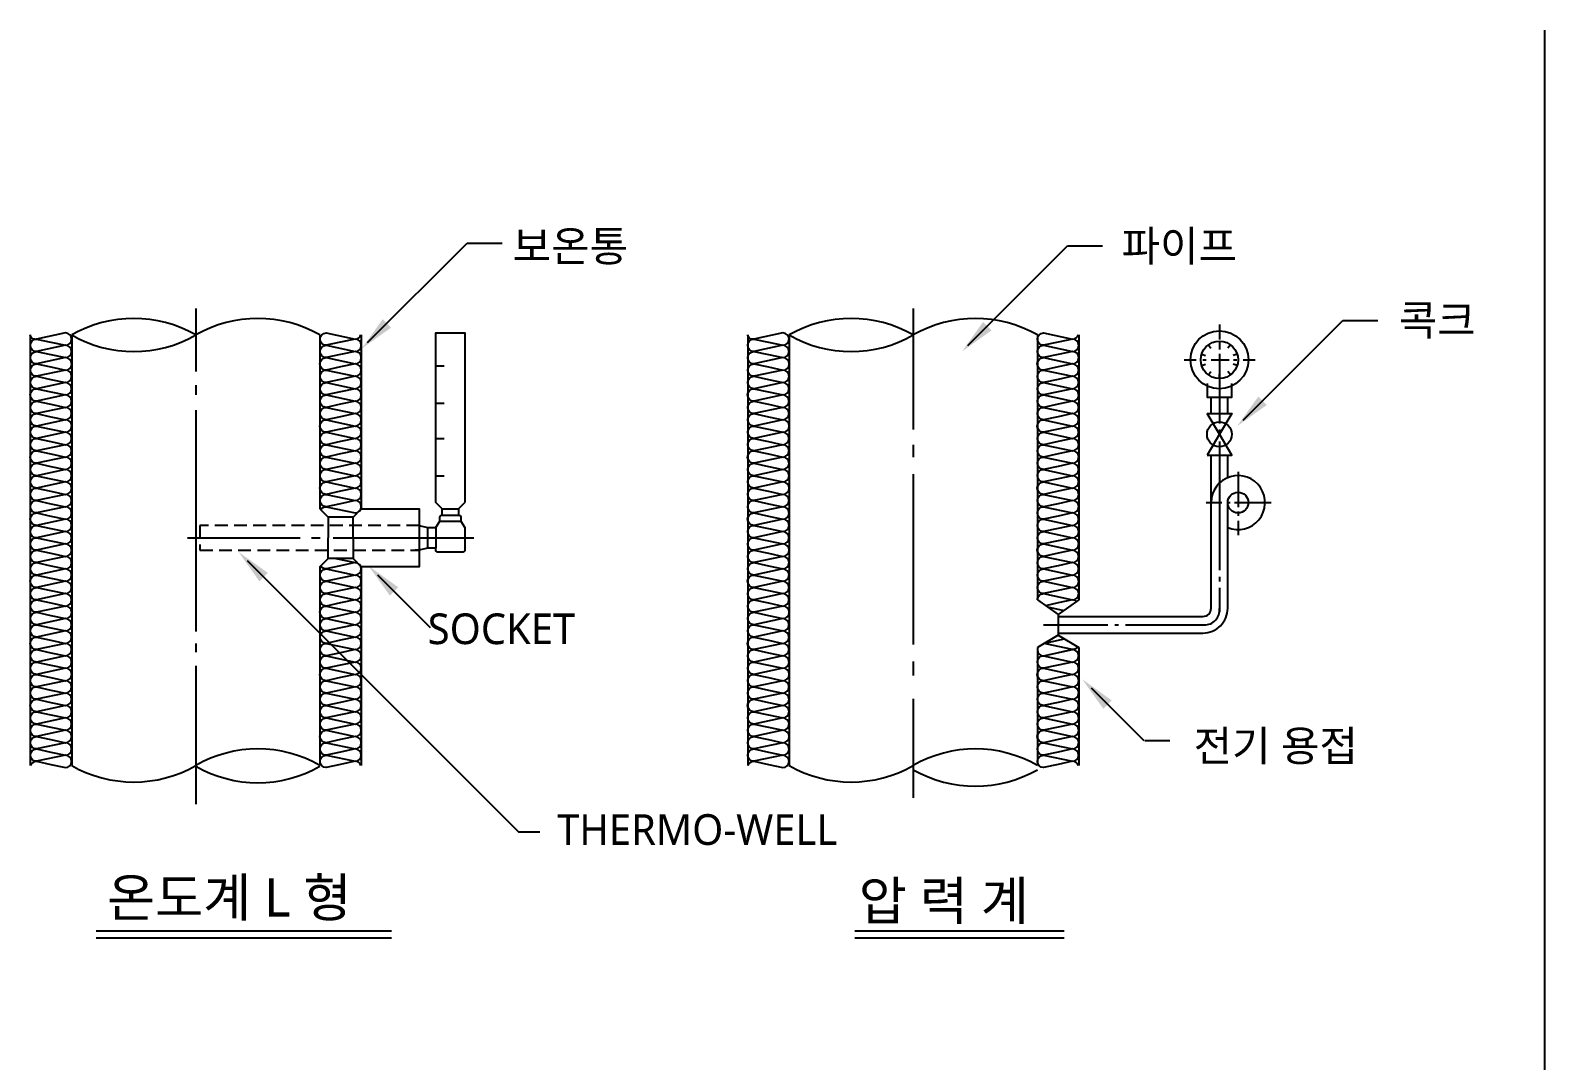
# Model space of a CAD drawing. Header units: millimetres. Extents: x 70076 to 74197, y 15592 to 16067.
# Drawn here: x 71478.8 to 71597.4, y 15786.7 to 15867.4 of the extents above; entities that cross this region are included whole.
import ezdxf

# ---------------------------------------------------------------- set-up
doc = ezdxf.new("R2010")
doc.units = ezdxf.units.MM
doc.linetypes.add('DASHEDX2', pattern=[1.5, 1, -0.5])
for name, color, linetype in [('C', 4, 'Continuous'), ('D', 3, 'Continuous'), ('G', 3, 'Continuous'), ('R', 1, 'Continuous'), ('Y', 2, 'Continuous')]:
    doc.layers.add(name, color=color, linetype=linetype)
doc.styles.add('sunjin', font='')
doc.styles.get('sunjin').set_extended_font_data('Malgun Gothic')

# ---------------------------------------------------------------- blocks, each defined once
blk = doc.blocks.new('BORDER')
blk.add_line((1, 0), (1, 1))
blk = doc.blocks.new('R')
at = {"color": 0, "linetype": 'ByBlock'}
blk.add_solid([(0.03, -0.02), (0.03, 1.42), (4.35, 0.7)], dxfattribs=at)
at = {"layer": 'Defpoints', "color": 0, "linetype": 'ByBlock'}
blk.add_point((4.35, 0.7), dxfattribs=at)

msp = doc.modelspace()

# ---------------------------------------------------------------- linework, layer by layer
at = {"layer": 'D'}
msp.add_lwpolyline([(71557.65, 15819.06), (71557.65, 15809.82)], dxfattribs=at)
at = {"layer": 'G', "color": 3}
for points in [[(71510.54, 15830.4), (71510.54, 15843.68), (71512.81, 15843.68), (71512.81, 15830.4)], [(71478.79, 15843.52), (71478.79, 15809.82)], [(71482.03, 15843.52), (71482.03, 15809.82)], [(71501.47, 15843.52), (71501.47, 15829.91)], [(71504.71, 15843.52), (71504.71, 15829.91)], [(71534.97, 15843.52), (71534.97, 15809.82)], [(71538.21, 15843.52), (71538.21, 15809.82)], [(71557.65, 15843.52), (71557.65, 15829.91)], [(71557.65, 15843.52), (71557.65, 15822.78)], [(71560.89, 15843.52), (71560.89, 15822.78)], [(71570.93, 15839.71), (71570.93, 15838.66), (71572.87, 15838.66), (71572.87, 15839.71)], [(71571.25, 15837.36), (71571.25, 15838.66)], [(71572.55, 15837.36), (71572.55, 15838.66)], [(71570.93, 15837.36), (71572.87, 15837.36), (71571.9, 15835.74), (71570.93, 15837.36)], [(71570.93, 15834.12), (71572.87, 15834.12), (71571.9, 15835.74), (71570.93, 15834.12)], [(71572.55, 15832.34), (71572.55, 15834.12)], [(71501.47, 15829.91), (71502.12, 15829.26)], [(71504.06, 15829.26), (71504.71, 15829.91)], [(71504.71, 15829.91), (71509.25, 15829.91), (71509.25, 15825.37), (71504.71, 15825.37)], [(71511.03, 15829.91), (71510.54, 15830.4)], [(71511.03, 15829.42), (71511.03, 15829.91), (71512.32, 15829.91), (71512.32, 15829.42)], [(71512.32, 15829.91), (71512.81, 15830.4)], [(71502.12, 15829.26), (71502.12, 15827.64)], [(71504.06, 15829.26), (71502.12, 15829.26)], [(71504.06, 15827.64), (71504.06, 15829.26)], [(71509.25, 15828.61), (71509.89, 15828.45), (71509.89, 15826.83), (71509.25, 15826.67)], [(71509.89, 15828.45), (71510.54, 15828.45), (71510.54, 15826.83), (71509.89, 15826.83)], [(71502.12, 15826.02), (71502.12, 15827.64)], [(71504.06, 15827.64), (71504.06, 15826.02)], [(71501.47, 15825.37), (71502.12, 15826.02)], [(71504.06, 15826.02), (71502.12, 15826.02)], [(71504.06, 15826.02), (71504.71, 15825.37)], [(71509.25, 15826.67), (71508.92, 15826.67)], [(71501.47, 15825.37), (71501.47, 15809.82)], [(71504.71, 15825.37), (71504.71, 15809.82)]]:
    msp.add_lwpolyline(points, dxfattribs=at)
at = {"layer": 'G'}
for points in [[(71501.47, 15843.52), (71501.47, 15829.91)], [(71501.47, 15825.37), (71501.47, 15809.82)], [(71557.65, 15822.78), (71559.27, 15821.65), (71559.27, 15820.03), (71557.65, 15819.06)], [(71560.89, 15822.78), (71559.27, 15821.65)], [(71559.27, 15820.03), (71560.89, 15819.06)], [(71557.65, 15819.06), (71557.65, 15809.82)], [(71560.89, 15819.06), (71560.89, 15809.82)]]:
    msp.add_lwpolyline(points, dxfattribs=at)
at = {"layer": 'G', "color": 3}
for points in [[(71559.27, 15821.49), (71570.61, 15821.49, 0.414214), (71571.25, 15822.13), (71571.25, 15834.12)], [(71510.87, 15828.94), (71510.87, 15829.26, -0.414214), (71511.03, 15829.42), (71512.32, 15829.42, -0.414214), (71512.49, 15829.26), (71512.49, 15828.94)], [(71559.27, 15820.19), (71570.61, 15820.19, 0.414214), (71572.55, 15822.13), (71572.55, 15830.4)], [(71510.54, 15828.45), (71510.87, 15828.94), (71512.49, 15828.94), (71512.81, 15828.45), (71512.81, 15826.83), (71512.81, 15826.67, -0.414214), (71512.65, 15826.51), (71510.7, 15826.51, -0.414214), (71510.54, 15826.67), (71510.54, 15826.83)]]:
    msp.add_lwpolyline(points, format="xyb", dxfattribs=at)
at = {"layer": 'G', "color": 3, "linetype": 'DASHEDX2'}
msp.add_lwpolyline([(71509.25, 15828.61), (71492.07, 15828.61), (71492.07, 15826.67), (71509.25, 15826.67)], dxfattribs=at)
at = {"layer": 'G', "color": 3}
for centre, radius in [((71571.9, 15841.57), 2.27), ((71571.9, 15835.74), 0.972), ((71573.36, 15830.4), 0.81)]:
    msp.add_circle(centre, radius, dxfattribs=at)
msp.add_arc((71573.36, 15830.4), 2.11, 247.3801, 180, dxfattribs=at)
at = {"layer": 'R', "color": 1}
for p, q in [((71491.75, 15845.59), (71491.75, 15840.66)), ((71547.93, 15845.59), (71547.93, 15836.13)), ((71571.9, 15844.33), (71571.9, 15843.16)), ((71571.9, 15842.74), (71571.9, 15842.39)), ((71569.15, 15841.57), (71570.09, 15841.57)), ((71570.59, 15841.57), (71570.86, 15841.57)), ((71571.25, 15841.57), (71572.67, 15841.57)), ((71571.9, 15842.05), (71571.9, 15836.59)), ((71573.75, 15841.57), (71574.7, 15841.57)), ((71491.75, 15839.58), (71491.75, 15838.83)), ((71491.75, 15837.62), (71491.75, 15820.32)), ((71571.9, 15836.12), (71571.9, 15835.7)), ((71547.93, 15834.91), (71547.93, 15833.95)), ((71571.9, 15835.19), (71571.9, 15825.11)), ((71547.93, 15832.62), (71547.93, 15819.29)), ((71573.36, 15832.81), (71573.36, 15830.04)), ((71570.86, 15830.4), (71572.09, 15830.4)), ((71572.48, 15830.4), (71572.74, 15830.4)), ((71573.09, 15830.4), (71575.94, 15830.4)), ((71573.36, 15829.7), (71573.36, 15829.35)), ((71573.36, 15828.96), (71573.36, 15827.86)), ((71491.09, 15827.64), (71499.93, 15827.64)), ((71500.81, 15827.64), (71501.48, 15827.64)), ((71502.5, 15827.64), (71513.52, 15827.64)), ((71571.9, 15824.58), (71571.9, 15824.23)), ((71571.9, 15823.73), (71571.9, 15821.84)), ((71558.13, 15820.84), (71563.16, 15820.84)), ((71563.7, 15820.84), (71564.01, 15820.84)), ((71564.55, 15820.84), (71570.83, 15820.84)), ((71491.75, 15819.37), (71491.75, 15818.7)), ((71491.75, 15817.62), (71491.75, 15806.8)), ((71547.93, 15817.96), (71547.93, 15816.87)), ((71547.93, 15815.05), (71547.93, 15807.29))]:
    msp.add_line(p, q, dxfattribs=at)
at = {"layer": 'R'}
msp.add_lwpolyline([(71571.9, 15843.03), (71571.9, 15842.71)], dxfattribs=at)
at = {"layer": 'R', "color": 1}
msp.add_arc((71570.77, 15821.98), 1.14, 266.6571, 6.8103, dxfattribs=at)
at = {"layer": 'Y', "color": 2}
for p, q in [((71505.2, 15842.92), (71512.99, 15850.71)), ((71552.21, 15842.7), (71560, 15850.49)), ((71573.76, 15836.86), (71581.55, 15844.65)), ((71581.55, 15844.65), (71584.3, 15844.65)), ((71573.01, 15841.57), (71573.25, 15841.57)), ((71495.76, 15825.87), (71517.02, 15804.62)), ((71505.98, 15824.75), (71510.1, 15820.63)), ((71558.13, 15818.41), (71560.4, 15818.89)), ((71561.85, 15815.89), (71565.98, 15811.77)), ((71566.07, 15811.77), (71568.01, 15811.77)), ((71517.02, 15804.62), (71518.69, 15804.62))]:
    msp.add_line(p, q, dxfattribs=at)
at = {"layer": 'Y'}
for p, q in [((71512.99, 15850.71), (71515.74, 15850.71)), ((71560, 15850.49), (71562.75, 15850.49))]:
    msp.add_line(p, q, dxfattribs=at)
at = {"layer": 'Y', "color": 2}
for points in [[(71480.41, 15842.95), (71481.54, 15842.71, 1), (71481.54, 15843.68), (71479.28, 15843.19, -0.487404), (71478.79, 15843.52)], [(71503.09, 15842.95), (71501.96, 15842.71, -1), (71501.96, 15843.68), (71504.22, 15843.19, 0.317837), (71504.68, 15843.52)], [(71536.59, 15842.95), (71537.72, 15842.71, 1), (71537.72, 15843.68), (71535.45, 15843.19, -0.487404), (71534.97, 15843.52)], [(71559.27, 15842.95), (71558.13, 15842.71, -1), (71558.13, 15843.68), (71560.4, 15843.19, 0.317837), (71560.86, 15843.52)], [(71480.41, 15841.98), (71481.54, 15841.74, 1), (71481.54, 15842.71), (71479.28, 15842.22, -1), (71479.28, 15843.19), (71480.41, 15842.95)], [(71480.41, 15841.98), (71481.54, 15841.74, 1), (71481.54, 15842.71), (71479.28, 15842.22, -1), (71479.28, 15843.19), (71480.41, 15842.95)], [(71503.09, 15841.98), (71501.96, 15841.74, -1), (71501.96, 15842.71), (71504.22, 15842.22, 1), (71504.22, 15843.19), (71503.09, 15842.95)], [(71536.59, 15841.98), (71537.72, 15841.74, 1), (71537.72, 15842.71), (71535.45, 15842.22, -1), (71535.45, 15843.19), (71536.59, 15842.95)], [(71536.59, 15841.98), (71537.72, 15841.74, 1), (71537.72, 15842.71), (71535.45, 15842.22, -1), (71535.45, 15843.19), (71536.59, 15842.95)], [(71559.27, 15841.98), (71558.13, 15841.74, -1), (71558.13, 15842.71), (71560.4, 15842.22, 1), (71560.4, 15843.19), (71559.27, 15842.95)], [(71480.41, 15841.01), (71481.54, 15840.76, 1), (71481.54, 15841.74), (71479.28, 15841.25, -1), (71479.28, 15842.22), (71480.41, 15841.98)], [(71480.41, 15840.03), (71481.54, 15839.79, 1), (71481.54, 15840.76), (71479.28, 15840.28, -1), (71479.28, 15841.25), (71480.41, 15841.01)], [(71503.09, 15841.01), (71501.96, 15840.76, -1), (71501.96, 15841.74), (71504.22, 15841.25, 1), (71504.22, 15842.22), (71503.09, 15841.98)], [(71503.09, 15840.03), (71501.96, 15839.79, -1), (71501.96, 15840.76), (71504.22, 15840.28, 1), (71504.22, 15841.25), (71503.09, 15841.01)], [(71536.59, 15841.01), (71537.72, 15840.76, 1), (71537.72, 15841.74), (71535.45, 15841.25, -1), (71535.45, 15842.22), (71536.59, 15841.98)], [(71536.59, 15840.03), (71537.72, 15839.79, 1), (71537.72, 15840.76), (71535.45, 15840.28, -1), (71535.45, 15841.25), (71536.59, 15841.01)], [(71559.27, 15841.01), (71558.13, 15840.76, -1), (71558.13, 15841.74), (71560.4, 15841.25, 1), (71560.4, 15842.22), (71559.27, 15841.98)], [(71559.27, 15840.03), (71558.13, 15839.79, -1), (71558.13, 15840.76), (71560.4, 15840.28, 1), (71560.4, 15841.25), (71559.27, 15841.01)], [(71480.41, 15839.06), (71481.54, 15838.82, 1), (71481.54, 15839.79), (71479.28, 15839.31, -1), (71479.28, 15840.28), (71480.41, 15840.03)], [(71503.09, 15839.06), (71501.96, 15838.82, -1), (71501.96, 15839.79), (71504.22, 15839.31, 1), (71504.22, 15840.28), (71503.09, 15840.03)], [(71536.59, 15839.06), (71537.72, 15838.82, 1), (71537.72, 15839.79), (71535.45, 15839.31, -1), (71535.45, 15840.28), (71536.59, 15840.03)], [(71559.27, 15839.06), (71558.13, 15838.82, -1), (71558.13, 15839.79), (71560.4, 15839.31, 1), (71560.4, 15840.28), (71559.27, 15840.03)], [(71480.41, 15838.09), (71481.54, 15837.85, 1), (71481.54, 15838.82), (71479.28, 15838.33, -1), (71479.28, 15839.31), (71480.41, 15839.06)], [(71503.09, 15838.09), (71501.96, 15837.85, -1), (71501.96, 15838.82), (71504.22, 15838.33, 1), (71504.22, 15839.31), (71503.09, 15839.06)], [(71536.59, 15838.09), (71537.72, 15837.85, 1), (71537.72, 15838.82), (71535.45, 15838.33, -1), (71535.45, 15839.31), (71536.59, 15839.06)], [(71559.27, 15838.09), (71558.13, 15837.85, -1), (71558.13, 15838.82), (71560.4, 15838.33, 1), (71560.4, 15839.31), (71559.27, 15839.06)], [(71480.41, 15837.12), (71481.54, 15836.88, 1), (71481.54, 15837.85), (71479.28, 15837.36, -1), (71479.28, 15838.33), (71480.41, 15838.09)], [(71503.09, 15837.12), (71501.96, 15836.88, -1), (71501.96, 15837.85), (71504.22, 15837.36, 1), (71504.22, 15838.33), (71503.09, 15838.09)], [(71536.59, 15837.12), (71537.72, 15836.88, 1), (71537.72, 15837.85), (71535.45, 15837.36, -1), (71535.45, 15838.33), (71536.59, 15838.09)], [(71559.27, 15837.12), (71558.13, 15836.88, -1), (71558.13, 15837.85), (71560.4, 15837.36, 1), (71560.4, 15838.33), (71559.27, 15838.09)], [(71480.41, 15836.15), (71481.54, 15835.9, 1), (71481.54, 15836.88), (71479.28, 15836.39, -1), (71479.28, 15837.36), (71480.41, 15837.12)], [(71503.09, 15836.15), (71501.96, 15835.9, -1), (71501.96, 15836.88), (71504.22, 15836.39, 1), (71504.22, 15837.36), (71503.09, 15837.12)], [(71536.59, 15836.15), (71537.72, 15835.9, 1), (71537.72, 15836.88), (71535.45, 15836.39, -1), (71535.45, 15837.36), (71536.59, 15837.12)], [(71559.27, 15836.15), (71558.13, 15835.9, -1), (71558.13, 15836.88), (71560.4, 15836.39, 1), (71560.4, 15837.36), (71559.27, 15837.12)], [(71480.41, 15835.17), (71481.54, 15834.93, 1), (71481.54, 15835.9), (71479.28, 15835.42, -1), (71479.28, 15836.39), (71480.41, 15836.15)], [(71480.41, 15834.2), (71481.54, 15833.96, 1), (71481.54, 15834.93), (71479.28, 15834.45, -1), (71479.28, 15835.42), (71480.41, 15835.17)], [(71503.09, 15835.17), (71501.96, 15834.93, -1), (71501.96, 15835.9), (71504.22, 15835.42, 1), (71504.22, 15836.39), (71503.09, 15836.15)], [(71503.09, 15834.2), (71501.96, 15833.96, -1), (71501.96, 15834.93), (71504.22, 15834.45, 1), (71504.22, 15835.42), (71503.09, 15835.17)], [(71536.59, 15835.17), (71537.72, 15834.93, 1), (71537.72, 15835.9), (71535.45, 15835.42, -1), (71535.45, 15836.39), (71536.59, 15836.15)], [(71536.59, 15834.2), (71537.72, 15833.96, 1), (71537.72, 15834.93), (71535.45, 15834.45, -1), (71535.45, 15835.42), (71536.59, 15835.17)], [(71559.27, 15835.17), (71558.13, 15834.93, -1), (71558.13, 15835.9), (71560.4, 15835.42, 1), (71560.4, 15836.39), (71559.27, 15836.15)], [(71559.27, 15834.2), (71558.13, 15833.96, -1), (71558.13, 15834.93), (71560.4, 15834.45, 1), (71560.4, 15835.42), (71559.27, 15835.17)], [(71480.41, 15833.23), (71481.54, 15832.99, 1), (71481.54, 15833.96), (71479.28, 15833.47, -1), (71479.28, 15834.45), (71480.41, 15834.2)], [(71503.09, 15833.23), (71501.96, 15832.99, -1), (71501.96, 15833.96), (71504.22, 15833.47, 1), (71504.22, 15834.45), (71503.09, 15834.2)], [(71536.59, 15833.23), (71537.72, 15832.99, 1), (71537.72, 15833.96), (71535.45, 15833.47, -1), (71535.45, 15834.45), (71536.59, 15834.2)], [(71559.27, 15833.23), (71558.13, 15832.99, -1), (71558.13, 15833.96), (71560.4, 15833.47, 1), (71560.4, 15834.45), (71559.27, 15834.2)], [(71480.41, 15832.26), (71481.54, 15832.02, 1), (71481.54, 15832.99), (71479.28, 15832.5, -1), (71479.28, 15833.47), (71480.41, 15833.23)], [(71503.09, 15832.26), (71501.96, 15832.02, -1), (71501.96, 15832.99), (71504.22, 15832.5, 1), (71504.22, 15833.47), (71503.09, 15833.23)], [(71536.59, 15832.26), (71537.72, 15832.02, 1), (71537.72, 15832.99), (71535.45, 15832.5, -1), (71535.45, 15833.47), (71536.59, 15833.23)], [(71559.27, 15832.26), (71558.13, 15832.02, -1), (71558.13, 15832.99), (71560.4, 15832.5, 1), (71560.4, 15833.47), (71559.27, 15833.23)], [(71480.41, 15831.29), (71481.54, 15831.04, 1), (71481.54, 15832.02), (71479.28, 15831.53, -1), (71479.28, 15832.5), (71480.41, 15832.26)], [(71503.09, 15831.29), (71501.96, 15831.04, -1), (71501.96, 15832.02), (71504.22, 15831.53, 1), (71504.22, 15832.5), (71503.09, 15832.26)], [(71536.59, 15831.29), (71537.72, 15831.04, 1), (71537.72, 15832.02), (71535.45, 15831.53, -1), (71535.45, 15832.5), (71536.59, 15832.26)], [(71559.27, 15831.29), (71558.13, 15831.04, -1), (71558.13, 15832.02), (71560.4, 15831.53, 1), (71560.4, 15832.5), (71559.27, 15832.26)], [(71480.41, 15830.31), (71481.54, 15830.07, 1), (71481.54, 15831.04), (71479.28, 15830.56, -1), (71479.28, 15831.53), (71480.41, 15831.29)], [(71480.41, 15829.34), (71481.54, 15829.1, 1), (71481.54, 15830.07), (71479.28, 15829.59, -1), (71479.28, 15830.56), (71480.41, 15830.31)], [(71503.09, 15830.31), (71501.96, 15830.07, -1), (71501.96, 15831.04), (71504.22, 15830.56, 1), (71504.22, 15831.53), (71503.09, 15831.29)], [(71501.54, 15829.84, -0.261567), (71501.96, 15830.07), (71504.22, 15829.59, 1), (71504.22, 15830.56), (71503.09, 15830.31)], [(71536.59, 15830.31), (71537.72, 15830.07, 1), (71537.72, 15831.04), (71535.45, 15830.56, -1), (71535.45, 15831.53), (71536.59, 15831.29)], [(71536.59, 15829.34), (71537.72, 15829.1, 1), (71537.72, 15830.07), (71535.45, 15829.59, -1), (71535.45, 15830.56), (71536.59, 15830.31)], [(71559.27, 15830.31), (71558.13, 15830.07, -1), (71558.13, 15831.04), (71560.4, 15830.56, 1), (71560.4, 15831.53), (71559.27, 15831.29)], [(71559.27, 15829.34), (71558.13, 15829.1, -1), (71558.13, 15830.07), (71560.4, 15829.59, 1), (71560.4, 15830.56), (71559.27, 15830.31)], [(71480.41, 15828.37), (71481.54, 15828.13, 1), (71481.54, 15829.1), (71479.28, 15828.61, -1), (71479.28, 15829.59), (71480.41, 15829.34)], [(71536.59, 15828.37), (71537.72, 15828.13, 1), (71537.72, 15829.1), (71535.45, 15828.61, -1), (71535.45, 15829.59), (71536.59, 15829.34)], [(71559.27, 15828.37), (71558.13, 15828.13, -1), (71558.13, 15829.1), (71560.4, 15828.61, 1), (71560.4, 15829.59), (71559.27, 15829.34)], [(71480.41, 15827.4), (71481.54, 15827.16, 1), (71481.54, 15828.13), (71479.28, 15827.64, -1), (71479.28, 15828.61), (71480.41, 15828.37)], [(71536.59, 15827.4), (71537.72, 15827.16, 1), (71537.72, 15828.13), (71535.45, 15827.64, -1), (71535.45, 15828.61), (71536.59, 15828.37)], [(71559.27, 15827.4), (71558.13, 15827.16, -1), (71558.13, 15828.13), (71560.4, 15827.64, 1), (71560.4, 15828.61), (71559.27, 15828.37)], [(71480.41, 15826.43), (71481.54, 15826.18, 1), (71481.54, 15827.16), (71479.28, 15826.67, -1), (71479.28, 15827.64), (71480.41, 15827.4)], [(71536.59, 15826.43), (71537.72, 15826.18, 1), (71537.72, 15827.16), (71535.45, 15826.67, -1), (71535.45, 15827.64), (71536.59, 15827.4)], [(71559.27, 15826.43), (71558.13, 15826.18, -1), (71558.13, 15827.16), (71560.4, 15826.67, 1), (71560.4, 15827.64), (71559.27, 15827.4)], [(71480.41, 15825.45), (71481.54, 15825.21, 1), (71481.54, 15826.18), (71479.28, 15825.7, -1), (71479.28, 15826.67), (71480.41, 15826.43)], [(71502.71, 15826.02), (71504.22, 15825.7, 0.073762), (71504.36, 15825.72)], [(71536.59, 15825.45), (71537.72, 15825.21, 1), (71537.72, 15826.18), (71535.45, 15825.7, -1), (71535.45, 15826.67), (71536.59, 15826.43)], [(71559.27, 15825.45), (71558.13, 15825.21, -1), (71558.13, 15826.18), (71560.4, 15825.7, 1), (71560.4, 15826.67), (71559.27, 15826.43)], [(71480.41, 15824.48), (71481.54, 15824.24, 1), (71481.54, 15825.21), (71479.28, 15824.73, -1), (71479.28, 15825.7), (71480.41, 15825.45)], [(71480.41, 15823.51), (71481.54, 15823.27, 1), (71481.54, 15824.24), (71479.28, 15823.75, -1), (71479.28, 15824.73), (71480.41, 15824.48)], [(71503.09, 15824.48), (71501.96, 15824.24, -1), (71501.96, 15825.21), (71504.22, 15824.73, 1), (71504.22, 15825.7), (71503.09, 15825.45)], [(71503.09, 15823.51), (71501.96, 15823.27, -1), (71501.96, 15824.24), (71504.22, 15823.75, 1), (71504.22, 15824.73), (71503.09, 15824.48)], [(71503.09, 15825.45), (71501.96, 15825.21, -0.261567), (71501.54, 15825.44)], [(71536.59, 15824.48), (71537.72, 15824.24, 1), (71537.72, 15825.21), (71535.45, 15824.73, -1), (71535.45, 15825.7), (71536.59, 15825.45)], [(71536.59, 15823.51), (71537.72, 15823.27, 1), (71537.72, 15824.24), (71535.45, 15823.75, -1), (71535.45, 15824.73), (71536.59, 15824.48)], [(71559.27, 15824.48), (71558.13, 15824.24, -1), (71558.13, 15825.21), (71560.4, 15824.73, 1), (71560.4, 15825.7), (71559.27, 15825.45)], [(71559.27, 15823.51), (71558.13, 15823.27, -1), (71558.13, 15824.24), (71560.4, 15823.75, 1), (71560.4, 15824.73), (71559.27, 15824.48)], [(71480.41, 15822.54), (71481.54, 15822.3, 1), (71481.54, 15823.27), (71479.28, 15822.78, -1), (71479.28, 15823.75), (71480.41, 15823.51)], [(71503.09, 15822.54), (71501.96, 15822.3, -1), (71501.96, 15823.27), (71504.22, 15822.78, 1), (71504.22, 15823.75), (71503.09, 15823.51)], [(71536.59, 15822.54), (71537.72, 15822.3, 1), (71537.72, 15823.27), (71535.45, 15822.78, -1), (71535.45, 15823.75), (71536.59, 15823.51)], [(71557.65, 15822.78, -0.414214), (71558.13, 15823.27), (71560.4, 15822.78, 1), (71560.4, 15823.75), (71559.27, 15823.51)], [(71480.41, 15821.57), (71481.54, 15821.32, 1), (71481.54, 15822.3), (71479.28, 15821.81, -1), (71479.28, 15822.78), (71480.41, 15822.54)], [(71503.09, 15821.57), (71501.96, 15821.32, -1), (71501.96, 15822.3), (71504.22, 15821.81, 1), (71504.22, 15822.78), (71503.09, 15822.54)], [(71536.59, 15821.57), (71537.72, 15821.32, 1), (71537.72, 15822.3), (71535.45, 15821.81, -1), (71535.45, 15822.78), (71536.59, 15822.54)], [(71559.27, 15822.54), (71558.29, 15822.33, -1)], [(71560.72, 15822.66, 0.179841), (71560.4, 15822.78), (71559.27, 15822.54)], [(71480.41, 15820.59), (71481.54, 15820.35, 1), (71481.54, 15821.32), (71479.28, 15820.84, -1), (71479.28, 15821.81), (71480.41, 15821.57)], [(71503.09, 15820.59), (71501.96, 15820.35, -1), (71501.96, 15821.32), (71504.22, 15820.84, 1), (71504.22, 15821.81), (71503.09, 15821.57)], [(71536.59, 15820.59), (71537.72, 15820.35, 1), (71537.72, 15821.32), (71535.45, 15820.84, -1), (71535.45, 15821.81), (71536.59, 15821.57)], [(71558.43, 15822.23), (71559.71, 15821.96, 1)], [(71480.41, 15819.62), (71481.54, 15819.38, 1), (71481.54, 15820.35), (71479.28, 15819.87, -1), (71479.28, 15820.84), (71480.41, 15820.59)], [(71503.09, 15819.62), (71501.96, 15819.38, -1), (71501.96, 15820.35), (71504.22, 15819.87, 1), (71504.22, 15820.84), (71503.09, 15820.59)], [(71536.59, 15819.62), (71537.72, 15819.38, 1), (71537.72, 15820.35), (71535.45, 15819.87, -1), (71535.45, 15820.84), (71536.59, 15820.59)], [(71480.41, 15818.65), (71481.54, 15818.41, 1), (71481.54, 15819.38), (71479.28, 15818.89, -1), (71479.28, 15819.87), (71480.41, 15819.62)], [(71480.41, 15817.68), (71481.54, 15817.44, 1), (71481.54, 15818.41), (71479.28, 15817.92, -1), (71479.28, 15818.89), (71480.41, 15818.65)], [(71503.09, 15818.65), (71501.96, 15818.41, -1), (71501.96, 15819.38), (71504.22, 15818.89, 1), (71504.22, 15819.87), (71503.09, 15819.62)], [(71503.09, 15817.68), (71501.96, 15817.44, -1), (71501.96, 15818.41), (71504.22, 15817.92, 1), (71504.22, 15818.89), (71503.09, 15818.65)], [(71536.59, 15818.65), (71537.72, 15818.41, 1), (71537.72, 15819.38), (71535.45, 15818.89, -1), (71535.45, 15819.87), (71536.59, 15819.62)], [(71536.59, 15817.68), (71537.72, 15817.44, 1), (71537.72, 15818.41), (71535.45, 15817.92, -1), (71535.45, 15818.89), (71536.59, 15818.65)], [(71559.27, 15817.68), (71558.13, 15817.44, -1), (71558.13, 15818.41), (71560.4, 15817.92, 1), (71560.4, 15818.89), (71559.27, 15818.65)], [(71559.27, 15819.14), (71558.17, 15819.37, 1)], [(71558.22, 15819.4), (71559.76, 15819.73, -1)], [(71560.8, 15819.11, -0.248212), (71560.4, 15818.89), (71559.27, 15819.14)], [(71480.41, 15816.71), (71481.54, 15816.46, 1), (71481.54, 15817.44), (71479.28, 15816.95, -1), (71479.28, 15817.92), (71480.41, 15817.68)], [(71503.09, 15816.71), (71501.96, 15816.46, -1), (71501.96, 15817.44), (71504.22, 15816.95, 1), (71504.22, 15817.92), (71503.09, 15817.68)], [(71536.59, 15816.71), (71537.72, 15816.46, 1), (71537.72, 15817.44), (71535.45, 15816.95, -1), (71535.45, 15817.92), (71536.59, 15817.68)], [(71559.27, 15816.71), (71558.13, 15816.46, -1), (71558.13, 15817.44), (71560.4, 15816.95, 1), (71560.4, 15817.92), (71559.27, 15817.68)], [(71480.41, 15815.73), (71481.54, 15815.49, 1), (71481.54, 15816.46), (71479.28, 15815.98, -1), (71479.28, 15816.95), (71480.41, 15816.71)], [(71503.09, 15815.73), (71501.96, 15815.49, -1), (71501.96, 15816.46), (71504.22, 15815.98, 1), (71504.22, 15816.95), (71503.09, 15816.71)], [(71536.59, 15815.73), (71537.72, 15815.49, 1), (71537.72, 15816.46), (71535.45, 15815.98, -1), (71535.45, 15816.95), (71536.59, 15816.71)], [(71559.27, 15815.73), (71558.13, 15815.49, -1), (71558.13, 15816.46), (71560.4, 15815.98, 1), (71560.4, 15816.95), (71559.27, 15816.71)], [(71480.41, 15814.76), (71481.54, 15814.52, 1), (71481.54, 15815.49), (71479.28, 15815.01, -1), (71479.28, 15815.98), (71480.41, 15815.73)], [(71503.09, 15814.76), (71501.96, 15814.52, -1), (71501.96, 15815.49), (71504.22, 15815.01, 1), (71504.22, 15815.98), (71503.09, 15815.73)], [(71536.59, 15814.76), (71537.72, 15814.52, 1), (71537.72, 15815.49), (71535.45, 15815.01, -1), (71535.45, 15815.98), (71536.59, 15815.73)], [(71559.27, 15814.76), (71558.13, 15814.52, -1), (71558.13, 15815.49), (71560.4, 15815.01, 1), (71560.4, 15815.98), (71559.27, 15815.73)], [(71480.41, 15813.79), (71481.54, 15813.55, 1), (71481.54, 15814.52), (71479.28, 15814.03, -1), (71479.28, 15815.01), (71480.41, 15814.76)], [(71480.41, 15812.82), (71481.54, 15812.58, 1), (71481.54, 15813.55), (71479.28, 15813.06, -1), (71479.28, 15814.03), (71480.41, 15813.79)], [(71503.09, 15813.79), (71501.96, 15813.55, -1), (71501.96, 15814.52), (71504.22, 15814.03, 1), (71504.22, 15815.01), (71503.09, 15814.76)], [(71503.09, 15812.82), (71501.96, 15812.58, -1), (71501.96, 15813.55), (71504.22, 15813.06, 1), (71504.22, 15814.03), (71503.09, 15813.79)], [(71536.59, 15813.79), (71537.72, 15813.55, 1), (71537.72, 15814.52), (71535.45, 15814.03, -1), (71535.45, 15815.01), (71536.59, 15814.76)], [(71536.59, 15812.82), (71537.72, 15812.58, 1), (71537.72, 15813.55), (71535.45, 15813.06, -1), (71535.45, 15814.03), (71536.59, 15813.79)], [(71559.27, 15813.79), (71558.13, 15813.55, -1), (71558.13, 15814.52), (71560.4, 15814.03, 1), (71560.4, 15815.01), (71559.27, 15814.76)], [(71559.27, 15812.82), (71558.13, 15812.58, -1), (71558.13, 15813.55), (71560.4, 15813.06, 1), (71560.4, 15814.03), (71559.27, 15813.79)], [(71480.41, 15811.85), (71481.54, 15811.6, 1), (71481.54, 15812.58), (71479.28, 15812.09, -1), (71479.28, 15813.06), (71480.41, 15812.82)], [(71503.09, 15811.85), (71501.96, 15811.6, -1), (71501.96, 15812.58), (71504.22, 15812.09, 1), (71504.22, 15813.06), (71503.09, 15812.82)], [(71536.59, 15811.85), (71537.72, 15811.6, 1), (71537.72, 15812.58), (71535.45, 15812.09, -1), (71535.45, 15813.06), (71536.59, 15812.82)], [(71559.27, 15811.85), (71558.13, 15811.6, -1), (71558.13, 15812.58), (71560.4, 15812.09, 1), (71560.4, 15813.06), (71559.27, 15812.82)], [(71480.41, 15810.87), (71481.54, 15810.63, 1), (71481.54, 15811.6), (71479.28, 15811.12, -1), (71479.28, 15812.09), (71480.41, 15811.85)], [(71503.09, 15810.87), (71501.96, 15810.63, -1), (71501.96, 15811.6), (71504.22, 15811.12, 1), (71504.22, 15812.09), (71503.09, 15811.85)], [(71536.59, 15810.87), (71537.72, 15810.63, 1), (71537.72, 15811.6), (71535.45, 15811.12, -1), (71535.45, 15812.09), (71536.59, 15811.85)], [(71559.27, 15810.87), (71558.13, 15810.63, -1), (71558.13, 15811.6), (71560.4, 15811.12, 1), (71560.4, 15812.09), (71559.27, 15811.85)], [(71480.41, 15809.9), (71481.54, 15809.66, 1), (71481.54, 15810.63), (71479.28, 15810.15, -1), (71479.28, 15811.12), (71480.41, 15810.87)], [(71503.09, 15809.9), (71501.96, 15809.66, -1), (71501.96, 15810.63), (71504.22, 15810.15, 1), (71504.22, 15811.12), (71503.09, 15810.87)], [(71536.59, 15809.9), (71537.72, 15809.66, 1), (71537.72, 15810.63), (71535.45, 15810.15, -1), (71535.45, 15811.12), (71536.59, 15810.87)], [(71559.27, 15809.9), (71558.13, 15809.66, -1), (71558.13, 15810.63), (71560.4, 15810.15, 1), (71560.4, 15811.12), (71559.27, 15810.87)], [(71478.82, 15809.82, -0.317837), (71479.28, 15810.15), (71480.41, 15809.9)], [(71504.68, 15809.82, 0.317837), (71504.22, 15810.15), (71503.09, 15809.9)], [(71534.99, 15809.82, -0.317837), (71535.45, 15810.15), (71536.59, 15809.9)], [(71560.86, 15809.82, 0.317837), (71560.4, 15810.15), (71559.27, 15809.9)]]:
    msp.add_lwpolyline(points, format="xyb", dxfattribs=at)
for points in [[(71571.05, 15842.75), (71571.24, 15842.49)], [(71572.76, 15842.75), (71572.57, 15842.49)], [(71570.52, 15842.02), (71570.82, 15841.92)], [(71573.29, 15842.02), (71572.98, 15841.92)], [(71510.54, 15841.09), (71511.19, 15841.09)], [(71570.52, 15841.12), (71570.82, 15841.22)], [(71571.05, 15840.39), (71571.24, 15840.66)], [(71573.29, 15841.12), (71572.98, 15841.22)], [(71510.54, 15838.17), (71511.19, 15838.17)], [(71510.54, 15835.42), (71511.19, 15835.42)], [(71510.54, 15832.5), (71511.19, 15832.5)], [(71483.96, 15796.89), (71507.07, 15796.89)], [(71543.36, 15796.89), (71559.75, 15796.89)]]:
    msp.add_lwpolyline(points, dxfattribs=at)
at = {"layer": 'Y'}
for points in [[(71571.9, 15840.12), (71571.9, 15840.44)], [(71572.76, 15840.39), (71572.57, 15840.66)], [(71483.96, 15796.33), (71507.07, 15796.33)], [(71543.36, 15796.33), (71559.75, 15796.33)]]:
    msp.add_lwpolyline(points, dxfattribs=at)
at = {"layer": 'Y', "color": 2}
msp.add_circle((71571.9, 15841.57), 1.46, dxfattribs=at)
for centre, start, end in [((71486.89, 15835.05), 60.1372, 119.8628), ((71496.61, 15835.05), 60.1372, 119.8628), ((71543.07, 15835.05), 60.1372, 119.8628), ((71552.79, 15835.05), 60.1372, 119.8628), ((71486.89, 15851.98), 240.1372, 299.8628), ((71543.07, 15851.98), 240.1372, 299.8628), ((71496.61, 15801.36), 60.1372, 119.8628), ((71552.79, 15801.36), 60.1372, 119.8628), ((71486.89, 15818.29), 240.1372, 299.8628), ((71496.61, 15818.23), 240.1372, 299.8628), ((71543.07, 15818.29), 240.1372, 299.8628), ((71552.79, 15817.96), 240.1372, 299.8628)]:
    msp.add_arc(centre, 9.76, start, end, dxfattribs=at)
at = {"layer": 'Y'}
msp.add_arc((71558.13, 15818.89), 0.486, 180, 270, dxfattribs=at)

# ---------------------------------------------------------------- block references
at = {"layer": 'C', "color": 4, "xscale": 136.0000000000002, "yscale": 200.0000000000002, "zscale": 136.0000000000002}
msp.add_blockref('BORDER', (71461.37, 15667.36), dxfattribs=at)
at = {"layer": 'Y', "color": 2, "xscale": 0.647999999999811, "yscale": 0.647999999999811, "zscale": 0.647999999999811}
for p, rotation in [((71506.41, 15844.76), 225.0000000000043), ((71553.42, 15844.54), 225.0000000000043), ((71574.97, 15838.7), 225.0000000000043), ((71497.4, 15824.87), 134.9999999999955), ((71507.61, 15823.75), 134.9999999999955), ((71563.48, 15814.89), 134.9999999999955)]:
    msp.add_blockref('R', p, dxfattribs=dict(at, rotation=rotation))

# ---------------------------------------------------------------- texts
at = {"layer": 'G', "color": 3, "style": 'sunjin'}
for s, height, p in [('파이프', 2.4, (71564.24, 15849.27)), ('보온통', 2.4, (71516.56, 15849.27)), ('콕크', 2.4, (71585.94, 15843.47)), ('SOCKET', 2.4, (71509.91, 15819.32)), ('전기 용접', 2.4, (71569.88, 15810.16)), ('THERMO-WELL', 2.4, (71520.04, 15803.61)), ('온도계 L 형', 3, (71484.8, 15797.99)), ('압 력 계', 3, (71543.66, 15797.75))]:
    msp.add_text(s, height=height, dxfattribs=at).set_placement(p)

doc.saveas('drawing.dxf')
